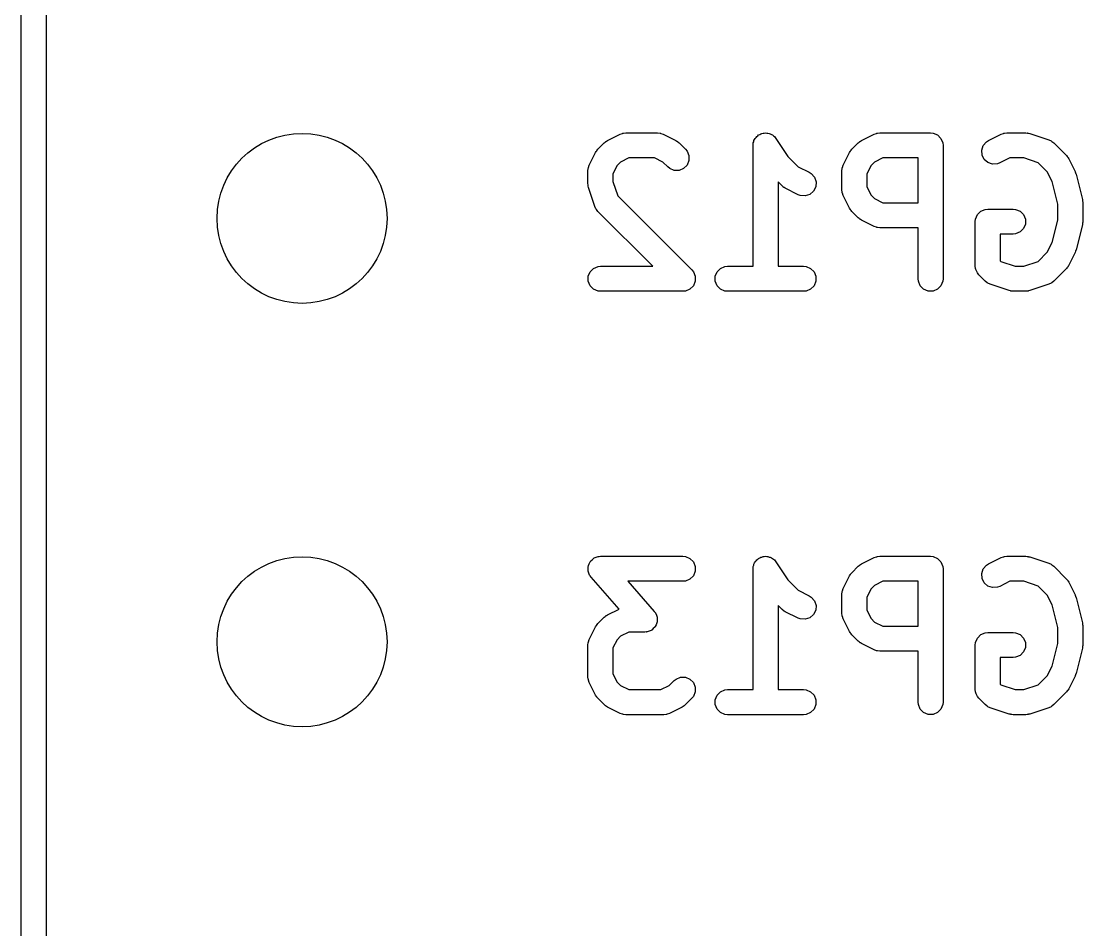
# Model space of a CAD drawing. Extents: x 101 to 222, y -128 to -44.
# Drawn here: x 198.82 to 205.19, y -94.06 to -88.61 of the extents above; entities that cross this region are included whole.
import ezdxf

# ---------------------------------------------------------------- set-up
doc = ezdxf.new("R2010")
doc.units = 0
doc.layers.add('BLACK', color=7, linetype='CONTINUOUS')

msp = doc.modelspace()

# ---------------------------------------------------------------- linework, layer by layer
at = {"layer": 'BLACK', "linetype": 'CONTINUOUS'}
for p, q in [((198.81625, -101.32375), (198.81625, -50.32375)), ((198.96625, -50.39875), (198.96625, -101.24875)), ((202.334375, -89.327058), (202.410566, -89.288963)), ((202.410566, -89.288963), (202.424298, -89.283708)), ((202.424298, -89.283708), (202.426985, -89.283517)), ((202.426985, -89.283517), (202.429475, -89.282486)), ((202.429475, -89.282486), (202.444107, -89.281045)), ((202.444107, -89.281045), (202.634583, -89.281045)), ((202.634583, -89.281045), (202.649215, -89.282486)), ((202.649215, -89.282486), (202.651704, -89.283517)), ((202.651704, -89.283517), (202.654392, -89.283708)), ((202.654392, -89.283708), (202.668124, -89.288963)), ((202.668124, -89.288963), (202.744314, -89.327058)), ((203.229224, -89.302957), (203.235338, -89.29888)), ((203.235338, -89.29888), (203.240534, -89.293685)), ((203.240534, -89.293685), (203.247394, -89.290843)), ((203.247394, -89.290843), (203.253573, -89.286724)), ((203.253573, -89.286724), (203.260781, -89.285297)), ((203.260781, -89.285297), (203.26757, -89.282486)), ((203.26757, -89.282486), (203.274996, -89.282486)), ((203.274996, -89.282486), (203.28228, -89.281045)), ((203.28228, -89.281045), (203.289485, -89.282486)), ((203.289485, -89.282486), (203.296834, -89.282486)), ((203.296834, -89.282486), (203.303694, -89.285327)), ((203.303694, -89.285327), (203.310975, -89.286784)), ((203.310975, -89.286784), (203.31708, -89.290872)), ((203.31708, -89.290872), (203.32387, -89.293685)), ((203.32387, -89.293685), (203.32912, -89.298935)), ((203.32912, -89.298935), (203.33529, -89.303067)), ((203.858185, -89.327058), (203.934375, -89.288963)), ((203.934375, -89.288963), (203.948107, -89.283708)), ((203.948107, -89.283708), (203.950794, -89.283517)), ((203.950794, -89.283517), (203.953284, -89.282486)), ((203.953284, -89.282486), (203.967916, -89.281045)), ((203.967916, -89.281045), (204.272678, -89.281045)), ((204.272678, -89.281045), (204.28731, -89.282486)), ((204.28731, -89.282486), (204.314346, -89.293685)), ((204.314346, -89.293685), (204.335038, -89.314377)), ((204.62009, -89.327058), (204.69628, -89.288963)), ((204.69628, -89.288963), (204.710012, -89.283708)), ((204.710012, -89.283708), (204.712699, -89.283517)), ((204.712699, -89.283517), (204.715189, -89.282486)), ((204.715189, -89.282486), (204.729821, -89.281045)), ((204.729821, -89.281045), (204.844107, -89.281045)), ((204.844107, -89.281045), (204.851512, -89.281774)), ((204.851512, -89.281774), (204.853487, -89.281634)), ((204.853487, -89.281634), (204.856084, -89.282224)), ((204.856084, -89.282224), (204.858739, -89.282486)), ((204.858739, -89.282486), (204.86057, -89.283244)), ((204.86057, -89.283244), (204.867824, -89.284894)), ((204.867824, -89.284894), (204.98211, -89.322989)), ((202.276788, -89.379202), (202.314883, -89.341107)), ((202.314883, -89.341107), (202.320632, -89.336388)), ((202.320632, -89.336388), (202.321932, -89.33489)), ((202.321932, -89.33489), (202.324191, -89.333468)), ((202.324191, -89.333468), (202.326248, -89.33178)), ((202.326248, -89.33178), (202.328075, -89.331022)), ((202.328075, -89.331022), (202.334375, -89.327058)), ((202.744314, -89.327058), (202.75061, -89.331021)), ((202.75061, -89.331021), (202.75244, -89.331779)), ((202.75244, -89.331779), (202.754498, -89.333468)), ((202.754498, -89.333468), (202.756757, -89.33489)), ((202.756757, -89.33489), (202.758056, -89.336388)), ((202.758056, -89.336388), (202.763805, -89.341106)), ((202.763805, -89.341106), (202.801901, -89.379201)), ((203.207202, -89.355967), (203.207217, -89.355891)), ((203.207207, -89.355992), (203.207202, -89.355967)), ((203.207202, -89.356045), (203.207207, -89.355992)), ((203.207202, -90.081045), (203.207202, -89.356045)), ((203.207217, -89.355891), (203.208643, -89.341413)), ((203.208643, -89.341413), (203.211484, -89.334552)), ((203.211484, -89.334552), (203.212941, -89.327272)), ((203.212941, -89.327272), (203.217029, -89.321166)), ((203.217029, -89.321166), (203.219842, -89.314377)), ((203.219842, -89.314377), (203.225092, -89.309126)), ((203.225092, -89.309126), (203.229224, -89.302957)), ((203.33529, -89.303067), (203.34451, -89.314325)), ((203.34451, -89.314325), (203.344562, -89.314377)), ((203.344562, -89.314377), (203.344571, -89.314399)), ((203.344571, -89.314399), (203.344606, -89.314442)), ((203.344606, -89.314442), (203.416678, -89.42255)), ((203.800598, -89.379202), (203.838693, -89.341107)), ((203.838693, -89.341107), (203.844442, -89.336388)), ((203.844442, -89.336388), (203.845742, -89.33489)), ((203.845742, -89.33489), (203.848001, -89.333468)), ((203.848001, -89.333468), (203.850058, -89.33178)), ((203.850058, -89.33178), (203.851885, -89.331022)), ((203.851885, -89.331022), (203.858185, -89.327058)), ((204.335038, -89.314377), (204.346237, -89.341413)), ((204.346237, -89.341413), (204.347678, -89.356045)), ((204.347678, -89.356045), (204.347678, -90.156045)), ((204.57922, -89.384759), (204.588474, -89.356998)), ((204.588474, -89.356998), (204.607647, -89.33489)), ((204.607647, -89.33489), (204.62009, -89.327058)), ((204.98211, -89.322989), (204.995535, -89.328983)), ((204.995535, -89.328983), (204.99757, -89.330748)), ((204.99757, -89.330748), (205.000061, -89.33178)), ((205.000061, -89.33178), (205.011426, -89.341107)), ((205.011426, -89.341107), (205.087616, -89.417297)), ((202.224644, -89.474885), (202.262739, -89.398694)), ((202.262739, -89.398694), (202.266703, -89.392394)), ((202.266703, -89.392394), (202.267461, -89.390567)), ((202.267461, -89.390567), (202.269149, -89.38851)), ((202.269149, -89.38851), (202.270571, -89.386251)), ((202.270571, -89.386251), (202.272069, -89.384951)), ((202.272069, -89.384951), (202.276788, -89.379202)), ((202.801901, -89.379201), (202.811229, -89.390566)), ((202.811229, -89.390566), (202.822428, -89.417602)), ((202.822428, -89.417602), (202.822428, -89.446865)), ((203.416678, -89.42255), (203.47901, -89.484881)), ((203.748453, -89.474885), (203.786549, -89.398694)), ((203.786549, -89.398694), (203.790512, -89.392397)), ((203.790512, -89.392397), (203.791271, -89.390567)), ((203.791271, -89.390567), (203.792962, -89.388505)), ((203.792962, -89.388505), (203.794382, -89.386251)), ((203.794382, -89.386251), (203.795877, -89.384954)), ((203.795877, -89.384954), (203.800598, -89.379202)), ((204.581294, -89.413949), (204.57922, -89.384759)), ((204.594381, -89.440124), (204.581294, -89.413949)), ((205.087616, -89.417297), (205.092336, -89.423047)), ((205.092336, -89.423047), (205.093833, -89.424346)), ((205.093833, -89.424346), (205.095252, -89.4266)), ((205.095252, -89.4266), (205.096944, -89.428662)), ((202.218167, -89.493794), (202.219198, -89.491304)), ((202.219198, -89.491304), (202.219389, -89.488617)), ((202.219389, -89.488617), (202.224644, -89.474885)), ((202.39146, -89.476661), (202.366726, -89.52613)), ((202.412342, -89.455779), (202.39146, -89.476661)), ((202.461812, -89.431045), (202.412342, -89.455779)), ((202.616878, -89.431045), (202.461812, -89.431045)), ((202.666346, -89.455779), (202.616878, -89.431045)), ((202.695837, -89.485269), (202.666346, -89.455779)), ((202.707202, -89.494596), (202.695837, -89.485269)), ((202.81123, -89.473902), (202.790537, -89.494595)), ((202.822428, -89.446865), (202.81123, -89.473902)), ((203.47901, -89.484881), (203.544315, -89.517534)), ((203.741976, -89.493794), (203.743006, -89.491305)), ((203.743006, -89.491305), (203.743198, -89.488616)), ((203.743198, -89.488616), (203.748453, -89.474885)), ((203.91527, -89.476661), (203.890535, -89.526131)), ((203.936153, -89.455779), (203.91527, -89.476661)), ((203.985621, -89.431045), (203.936153, -89.455779)), ((204.197678, -89.431045), (203.985621, -89.431045)), ((204.197678, -89.700092), (204.197678, -89.431045)), ((204.616489, -89.459297), (204.594381, -89.440124)), ((204.64425, -89.468551), (204.616489, -89.459297)), ((204.67344, -89.466477), (204.64425, -89.468551)), ((204.687172, -89.461222), (204.67344, -89.466477)), ((204.747526, -89.431045), (204.687172, -89.461222)), ((204.831937, -89.431045), (204.747526, -89.431045)), ((204.917879, -89.459692), (204.831937, -89.431045)), ((204.972943, -89.514756), (204.917879, -89.459692)), ((205.096944, -89.428662), (205.097702, -89.430494)), ((205.097702, -89.430494), (205.101665, -89.436789)), ((205.101665, -89.436789), (205.13976, -89.51298)), ((202.216726, -89.508426), (202.218167, -89.493794)), ((202.216726, -89.584616), (202.216726, -89.508426)), ((202.366726, -89.52613), (202.366726, -89.572446)), ((202.734238, -89.505794), (202.707202, -89.494596)), ((202.763501, -89.505794), (202.734238, -89.505794)), ((202.790537, -89.494595), (202.763501, -89.505794)), ((203.544315, -89.517534), (203.556758, -89.525366)), ((203.556758, -89.525366), (203.575931, -89.547474)), ((203.575931, -89.547474), (203.585185, -89.575235)), ((203.740535, -89.508426), (203.741976, -89.493794)), ((203.740535, -89.622711), (203.740535, -89.508426)), ((203.890535, -89.526131), (203.890535, -89.605005)), ((205.001913, -89.572695), (204.972943, -89.514756)), ((205.13976, -89.51298), (205.140169, -89.514049)), ((205.140169, -89.514049), (205.140492, -89.514485)), ((205.140492, -89.514485), (205.14269, -89.520636)), ((205.14269, -89.520636), (205.145015, -89.526712)), ((205.145015, -89.526712), (205.145053, -89.52725)), ((205.145053, -89.52725), (205.145439, -89.52833)), ((205.145439, -89.52833), (205.183535, -89.680712)), ((202.217455, -89.592021), (202.216726, -89.584616)), ((202.217315, -89.593996), (202.217455, -89.592021)), ((202.217905, -89.596593), (202.217315, -89.593996)), ((202.218167, -89.599248), (202.217905, -89.596593)), ((202.218925, -89.601079), (202.218167, -89.599248)), ((202.220575, -89.608333), (202.218925, -89.601079)), ((202.25867, -89.722619), (202.220575, -89.608333)), ((202.366726, -89.572446), (202.395373, -89.658388)), ((203.38155, -89.599554), (203.357202, -89.575205)), ((203.357202, -89.575205), (203.357202, -90.081045)), ((203.387299, -89.604272), (203.38155, -89.599554)), ((203.388599, -89.605771), (203.387299, -89.604272)), ((203.390858, -89.607192), (203.388599, -89.605771)), ((203.392915, -89.608881), (203.390858, -89.607192)), ((203.394742, -89.609638), (203.392915, -89.608881)), ((203.401042, -89.613603), (203.394742, -89.609638)), ((203.477233, -89.651698), (203.401042, -89.613603)), ((203.583111, -89.604425), (203.570024, -89.6306)), ((203.585185, -89.575235), (203.583111, -89.604425)), ((203.890535, -89.605005), (203.91527, -89.654475)), ((205.035774, -89.708137), (205.001913, -89.572695)), ((202.395373, -89.658388), (202.839997, -90.103012)), ((203.490965, -89.656953), (203.477233, -89.651698)), ((203.520155, -89.659027), (203.490965, -89.656953)), ((203.547916, -89.649773), (203.520155, -89.659027)), ((203.570024, -89.6306), (203.547916, -89.649773)), ((203.741976, -89.637343), (203.740535, -89.622711)), ((203.743006, -89.639831), (203.741976, -89.637343)), ((203.743198, -89.642521), (203.743006, -89.639831)), ((203.748453, -89.656252), (203.743198, -89.642521)), ((203.786549, -89.732443), (203.748453, -89.656252)), ((203.91527, -89.654475), (203.936153, -89.675358)), ((203.936153, -89.675358), (203.985621, -89.700092)), ((205.183535, -89.680712), (205.18391, -89.683248)), ((202.264664, -89.736044), (202.25867, -89.722619)), ((202.266429, -89.738079), (202.264664, -89.736044)), ((202.267461, -89.74057), (202.266429, -89.738079)), ((202.276788, -89.751935), (202.267461, -89.74057)), ((203.790512, -89.738739), (203.786549, -89.732443)), ((203.791271, -89.74057), (203.790512, -89.738739)), ((203.792962, -89.742631), (203.791271, -89.74057)), ((203.794382, -89.744886), (203.792962, -89.742631)), ((203.795877, -89.746182), (203.794382, -89.744886)), ((203.800598, -89.751935), (203.795877, -89.746182)), ((203.985621, -89.700092), (204.197678, -89.700092)), ((204.573867, -89.750828), (204.600903, -89.739629)), ((204.600903, -89.739629), (204.615535, -89.738188)), ((204.615535, -89.738188), (204.767916, -89.738188)), ((204.767916, -89.738188), (204.782548, -89.739629)), ((204.782548, -89.739629), (204.809584, -89.750828)), ((205.035774, -89.803952), (205.035774, -89.708137)), ((205.18391, -89.683248), (205.184333, -89.68427)), ((205.184333, -89.68427), (205.184875, -89.689782)), ((205.184875, -89.689782), (205.185685, -89.695256)), ((205.185685, -89.695256), (205.185522, -89.696348)), ((205.185522, -89.696348), (205.185774, -89.698902)), ((205.185774, -89.698902), (205.185774, -89.813188)), ((202.605898, -90.081045), (202.276788, -89.751935)), ((203.838693, -89.79003), (203.800598, -89.751935)), ((203.844442, -89.794748), (203.838693, -89.79003)), ((203.845742, -89.796247), (203.844442, -89.794748)), ((203.848001, -89.797668), (203.845742, -89.796247)), ((203.850058, -89.799357), (203.848001, -89.797668)), ((203.851885, -89.800114), (203.850058, -89.799357)), ((203.858185, -89.804079), (203.851885, -89.800114)), ((203.934375, -89.842174), (203.858185, -89.804079)), ((204.540535, -89.813188), (204.541976, -89.798556)), ((204.541976, -89.798556), (204.553175, -89.77152)), ((204.553175, -89.77152), (204.573867, -89.750828)), ((204.809584, -89.750828), (204.830276, -89.77152)), ((204.830276, -89.77152), (204.841475, -89.798556)), ((204.841475, -89.798556), (204.841475, -89.82782)), ((205.001913, -89.939393), (205.035774, -89.803952)), ((203.948107, -89.847429), (203.934375, -89.842174)), ((203.950794, -89.847619), (203.948107, -89.847429)), ((203.953284, -89.848651), (203.950794, -89.847619)), ((203.967916, -89.850092), (203.953284, -89.848651)), ((204.197678, -89.850092), (203.967916, -89.850092)), ((204.197678, -90.156045), (204.197678, -89.850092)), ((204.540535, -90.079854), (204.540535, -89.813188)), ((204.830276, -89.854856), (204.809584, -89.875548)), ((204.841475, -89.82782), (204.830276, -89.854856)), ((205.183535, -89.831378), (205.145439, -89.98376)), ((205.18391, -89.828841), (205.183535, -89.831378)), ((205.184333, -89.82782), (205.18391, -89.828841)), ((205.184875, -89.822307), (205.184333, -89.82782)), ((205.185685, -89.816834), (205.184875, -89.822307)), ((205.185774, -89.813188), (205.185522, -89.815741)), ((205.185522, -89.815741), (205.185685, -89.816834)), ((204.767916, -89.888188), (204.690535, -89.888188)), ((204.690535, -89.888188), (204.690535, -90.048788)), ((204.782548, -89.886747), (204.767916, -89.888188)), ((204.809584, -89.875548), (204.782548, -89.886747)), ((204.917878, -90.052398), (204.972943, -89.997332)), ((204.972943, -89.997332), (205.001913, -89.939393)), ((205.13976, -89.99911), (205.101665, -90.0753)), ((205.140169, -89.99804), (205.13976, -89.99911)), ((205.140492, -89.997605), (205.140169, -89.99804)), ((205.14269, -89.991453), (205.140492, -89.997605)), ((205.145015, -89.985378), (205.14269, -89.991453)), ((205.145053, -89.984839), (205.145015, -89.985378)), ((205.145439, -89.98376), (205.145053, -89.984839)), ((204.690535, -90.048788), (204.694145, -90.052398)), ((204.694145, -90.052398), (204.780086, -90.081045)), ((204.831937, -90.081045), (204.917878, -90.052398)), ((202.218167, -90.141413), (202.229366, -90.114377)), ((202.229366, -90.114377), (202.250058, -90.093685)), ((202.250058, -90.093685), (202.277094, -90.082486)), ((202.277094, -90.082486), (202.291726, -90.081045)), ((202.291726, -90.081045), (202.605898, -90.081045)), ((202.839997, -90.103012), (202.849325, -90.114377)), ((202.849325, -90.114377), (202.860523, -90.141414)), ((202.980072, -90.141413), (202.991271, -90.114377)), ((202.991271, -90.114377), (203.011963, -90.093685)), ((203.011963, -90.093685), (203.038999, -90.082486)), ((203.038999, -90.082486), (203.053631, -90.081045)), ((203.053631, -90.081045), (203.207202, -90.081045)), ((203.357202, -90.081045), (203.510774, -90.081045)), ((203.510774, -90.081045), (203.525406, -90.082486)), ((203.525406, -90.082486), (203.552442, -90.093685)), ((203.552442, -90.093685), (203.573134, -90.114377)), ((203.573134, -90.114377), (203.584333, -90.141413)), ((204.541976, -90.094486), (204.540535, -90.079854)), ((204.544678, -90.101009), (204.541976, -90.094486)), ((204.553175, -90.121522), (204.544678, -90.101009)), ((204.562502, -90.132887), (204.553175, -90.121522)), ((204.780086, -90.081045), (204.831937, -90.081045)), ((205.087617, -90.094791), (205.011426, -90.170983)), ((205.092334, -90.089042), (205.087617, -90.094791)), ((205.093833, -90.087743), (205.092334, -90.089042)), ((205.095254, -90.085484), (205.093833, -90.087743)), ((205.096944, -90.083426), (205.095254, -90.085484)), ((205.097701, -90.081596), (205.096944, -90.083426)), ((205.101665, -90.0753), (205.097701, -90.081596)), ((202.218167, -90.170677), (202.218167, -90.141413)), ((202.229366, -90.197713), (202.218167, -90.170677)), ((202.860523, -90.170677), (202.849325, -90.197713)), ((202.860523, -90.141414), (202.860523, -90.170677)), ((202.980072, -90.170677), (202.980072, -90.141413)), ((202.991271, -90.197713), (202.980072, -90.170677)), ((203.584333, -90.170677), (203.573134, -90.197713)), ((203.584333, -90.141413), (203.584333, -90.170677)), ((204.199119, -90.170677), (204.197678, -90.156045)), ((204.210318, -90.197713), (204.199119, -90.170677)), ((204.346237, -90.170677), (204.335038, -90.197713)), ((204.347678, -90.156045), (204.346237, -90.170677)), ((204.600598, -90.170983), (204.562502, -90.132887)), ((204.611963, -90.180311), (204.600598, -90.170983)), ((204.614453, -90.181342), (204.611963, -90.180311)), ((204.616488, -90.183107), (204.614453, -90.181342)), ((204.629914, -90.189101), (204.616488, -90.183107)), ((204.744199, -90.227196), (204.629914, -90.189101)), ((204.98211, -90.189101), (204.867824, -90.227196)), ((204.995535, -90.183107), (204.98211, -90.189101)), ((204.99757, -90.181341), (204.995535, -90.183107)), ((205.000061, -90.18031), (204.99757, -90.181341)), ((205.011426, -90.170983), (205.000061, -90.18031)), ((202.250058, -90.218405), (202.229366, -90.197713)), ((202.277094, -90.229604), (202.250058, -90.218405)), ((202.291726, -90.231045), (202.277094, -90.229604)), ((202.786964, -90.231045), (202.291726, -90.231045)), ((202.801596, -90.229604), (202.786964, -90.231045)), ((202.828632, -90.218406), (202.801596, -90.229604)), ((202.849325, -90.197713), (202.828632, -90.218406)), ((203.011963, -90.218405), (202.991271, -90.197713)), ((203.038999, -90.229604), (203.011963, -90.218405)), ((203.053631, -90.231045), (203.038999, -90.229604)), ((203.510774, -90.231045), (203.053631, -90.231045)), ((203.525406, -90.229604), (203.510774, -90.231045)), ((203.552442, -90.218405), (203.525406, -90.229604)), ((203.573134, -90.197713), (203.552442, -90.218405)), ((204.23101, -90.218405), (204.210318, -90.197713)), ((204.258046, -90.229604), (204.23101, -90.218405)), ((204.28731, -90.229604), (204.258046, -90.229604)), ((204.314346, -90.218405), (204.28731, -90.229604)), ((204.335038, -90.197713), (204.314346, -90.218405)), ((204.751452, -90.228845), (204.744199, -90.227196)), ((204.753284, -90.229604), (204.751452, -90.228845)), ((204.755938, -90.229865), (204.753284, -90.229604)), ((204.758536, -90.230456), (204.755938, -90.229865)), ((204.76051, -90.230315), (204.758536, -90.230456)), ((204.767916, -90.231045), (204.76051, -90.230315)), ((204.844107, -90.231045), (204.767916, -90.231045)), ((204.851512, -90.230315), (204.844107, -90.231045)), ((204.853487, -90.230456), (204.851512, -90.230315)), ((204.856084, -90.229865), (204.853487, -90.230456)), ((204.858739, -90.229604), (204.856084, -90.229865)), ((204.86057, -90.228845), (204.858739, -90.229604)), ((204.867824, -90.227196), (204.86057, -90.228845)), ((202.232275, -91.850321), (202.241447, -91.842295)), ((202.241447, -91.842295), (202.250058, -91.833685)), ((202.250058, -91.833685), (202.252394, -91.832716)), ((202.252394, -91.832716), (202.254299, -91.831051)), ((202.254299, -91.831051), (202.265836, -91.827149)), ((202.265836, -91.827149), (202.277094, -91.822486)), ((202.277094, -91.822486), (202.280664, -91.822134)), ((202.280664, -91.822134), (202.28202, -91.821676)), ((202.28202, -91.821676), (202.283987, -91.821807)), ((202.283987, -91.821807), (202.291726, -91.821045)), ((202.291726, -91.821045), (202.786964, -91.821045)), ((202.786964, -91.821045), (202.801596, -91.822486)), ((202.801596, -91.822486), (202.828632, -91.833685)), ((202.828632, -91.833685), (202.849324, -91.854377)), ((203.225092, -91.849126), (203.229224, -91.842957)), ((203.229224, -91.842957), (203.235338, -91.83888)), ((203.235338, -91.83888), (203.240534, -91.833685)), ((203.240534, -91.833685), (203.247394, -91.830843)), ((203.247394, -91.830843), (203.253573, -91.826724)), ((203.253573, -91.826724), (203.260781, -91.825297)), ((203.260781, -91.825297), (203.26757, -91.822486)), ((203.26757, -91.822486), (203.274996, -91.822486)), ((203.274996, -91.822486), (203.28228, -91.821045)), ((203.28228, -91.821045), (203.289485, -91.822486)), ((203.289485, -91.822486), (203.296834, -91.822486)), ((203.296834, -91.822486), (203.303694, -91.825327)), ((203.303694, -91.825327), (203.310975, -91.826784)), ((203.310975, -91.826784), (203.31708, -91.830872)), ((203.31708, -91.830872), (203.32387, -91.833685)), ((203.32387, -91.833685), (203.32912, -91.838935)), ((203.32912, -91.838935), (203.33529, -91.843067)), ((203.33529, -91.843067), (203.34451, -91.854325)), ((203.858185, -91.867058), (203.934375, -91.828963)), ((203.934375, -91.828963), (203.948107, -91.823708)), ((203.948107, -91.823708), (203.950794, -91.823517)), ((203.950794, -91.823517), (203.953284, -91.822486)), ((203.953284, -91.822486), (203.967916, -91.821045)), ((203.967916, -91.821045), (204.272678, -91.821045)), ((204.272678, -91.821045), (204.28731, -91.822486)), ((204.28731, -91.822486), (204.314346, -91.833685)), ((204.314346, -91.833685), (204.335038, -91.854377)), ((204.62009, -91.867058), (204.69628, -91.828963)), ((204.69628, -91.828963), (204.710012, -91.823708)), ((204.710012, -91.823708), (204.712699, -91.823517)), ((204.712699, -91.823517), (204.715189, -91.822486)), ((204.715189, -91.822486), (204.729821, -91.821045)), ((204.729821, -91.821045), (204.844107, -91.821045)), ((204.844107, -91.821045), (204.851512, -91.821774)), ((204.851512, -91.821774), (204.853487, -91.821634)), ((204.853487, -91.821634), (204.856084, -91.822224)), ((204.856084, -91.822224), (204.858739, -91.822486)), ((204.858739, -91.822486), (204.86057, -91.823244)), ((204.86057, -91.823244), (204.867824, -91.824894)), ((204.867824, -91.824894), (204.98211, -91.862989)), ((202.217357, -91.905751), (202.218167, -91.893597)), ((202.218167, -91.908146), (202.217357, -91.905751)), ((202.218167, -91.881413), (202.219134, -91.879076)), ((202.218167, -91.893597), (202.218167, -91.881413)), ((202.218167, -91.910677), (202.218167, -91.908146)), ((202.22283, -91.921934), (202.218167, -91.910677)), ((202.219134, -91.879076), (202.219303, -91.876553)), ((202.219303, -91.876553), (202.224705, -91.865627)), ((202.224705, -91.865627), (202.229366, -91.854377)), ((202.229366, -91.854377), (202.231152, -91.85259)), ((202.231152, -91.85259), (202.232275, -91.850321)), ((202.849324, -91.854377), (202.860523, -91.881413)), ((202.860523, -91.910677), (202.849324, -91.937713)), ((202.860523, -91.881413), (202.860523, -91.910677)), ((203.207202, -91.895967), (203.207217, -91.895891)), ((203.207207, -91.895992), (203.207202, -91.895967)), ((203.207202, -91.896045), (203.207207, -91.895992)), ((203.207202, -92.621045), (203.207202, -91.896045)), ((203.207217, -91.895891), (203.208643, -91.881413)), ((203.208643, -91.881413), (203.211484, -91.874552)), ((203.211484, -91.874552), (203.212941, -91.867272)), ((203.212941, -91.867272), (203.217029, -91.861166)), ((203.217029, -91.861166), (203.219842, -91.854377)), ((203.219842, -91.854377), (203.225092, -91.849126)), ((203.34451, -91.854325), (203.344562, -91.854377)), ((203.344562, -91.854377), (203.344571, -91.854399)), ((203.344571, -91.854399), (203.344606, -91.854442)), ((203.344606, -91.854442), (203.416678, -91.96255)), ((203.800598, -91.919202), (203.838693, -91.881107)), ((203.838693, -91.881107), (203.844442, -91.876388)), ((203.844442, -91.876388), (203.845742, -91.87489)), ((203.845742, -91.87489), (203.848001, -91.873468)), ((203.848001, -91.873468), (203.850058, -91.87178)), ((203.850058, -91.87178), (203.851885, -91.871022)), ((203.851885, -91.871022), (203.858185, -91.867058)), ((204.335038, -91.854377), (204.346237, -91.881413)), ((204.346237, -91.881413), (204.347678, -91.896045)), ((204.347678, -91.896045), (204.347678, -92.696045)), ((204.57922, -91.924759), (204.588474, -91.896998)), ((204.588474, -91.896998), (204.607647, -91.87489)), ((204.607647, -91.87489), (204.62009, -91.867058)), ((204.98211, -91.862989), (204.995535, -91.868983)), ((204.995535, -91.868983), (204.99757, -91.870748)), ((204.99757, -91.870748), (205.000061, -91.87178)), ((205.000061, -91.87178), (205.011426, -91.881107)), ((205.011426, -91.881107), (205.087616, -91.957297)), ((202.226732, -91.933472), (202.22283, -91.921934)), ((202.228817, -91.936389), (202.226732, -91.933472)), ((202.229366, -91.937713), (202.228817, -91.936389)), ((202.230761, -91.939108), (202.229366, -91.937713)), ((202.235283, -91.945433), (202.230761, -91.939108)), ((202.403242, -92.137386), (202.235283, -91.945433)), ((202.786964, -91.971045), (202.457008, -91.971045)), ((202.457008, -91.971045), (202.614836, -92.15142)), ((202.801596, -91.969604), (202.786964, -91.971045)), ((202.828632, -91.958405), (202.801596, -91.969604)), ((202.849324, -91.937713), (202.828632, -91.958405)), ((203.416678, -91.96255), (203.47901, -92.024881)), ((203.748453, -92.014885), (203.786549, -91.938694)), ((203.786549, -91.938694), (203.790512, -91.932397)), ((203.790512, -91.932397), (203.791271, -91.930567)), ((203.791271, -91.930567), (203.792962, -91.928505)), ((203.792962, -91.928505), (203.794382, -91.926251)), ((203.794382, -91.926251), (203.795877, -91.924954)), ((203.795877, -91.924954), (203.800598, -91.919202)), ((203.985621, -91.971045), (203.936153, -91.995779)), ((204.197678, -91.971045), (203.985621, -91.971045)), ((204.197678, -92.240092), (204.197678, -91.971045)), ((204.581294, -91.953949), (204.57922, -91.924759)), ((204.594381, -91.980124), (204.581294, -91.953949)), ((204.747526, -91.971045), (204.687172, -92.001222)), ((204.831937, -91.971045), (204.747526, -91.971045)), ((204.917879, -91.999692), (204.831937, -91.971045)), ((205.087616, -91.957297), (205.092336, -91.963047)), ((205.092336, -91.963047), (205.093833, -91.964346)), ((205.093833, -91.964346), (205.095252, -91.9666)), ((205.095252, -91.9666), (205.096944, -91.968662)), ((205.096944, -91.968662), (205.097702, -91.970494)), ((205.097702, -91.970494), (205.101665, -91.976789)), ((203.47901, -92.024881), (203.544315, -92.057534)), ((203.740535, -92.048426), (203.741976, -92.033794)), ((203.741976, -92.033794), (203.743006, -92.031305)), ((203.743006, -92.031305), (203.743198, -92.028616)), ((203.743198, -92.028616), (203.748453, -92.014885)), ((203.91527, -92.016661), (203.890535, -92.066131)), ((203.936153, -91.995779), (203.91527, -92.016661)), ((204.616489, -91.999297), (204.594381, -91.980124)), ((204.64425, -92.008551), (204.616489, -91.999297)), ((204.67344, -92.006477), (204.64425, -92.008551)), ((204.687172, -92.001222), (204.67344, -92.006477)), ((204.972943, -92.054756), (204.917879, -91.999692)), ((205.101665, -91.976789), (205.13976, -92.05298)), ((203.544315, -92.057534), (203.556758, -92.065366)), ((203.556758, -92.065366), (203.575931, -92.087474)), ((203.575931, -92.087474), (203.585185, -92.115235)), ((203.740535, -92.162711), (203.740535, -92.048426)), ((203.890535, -92.066131), (203.890535, -92.145005)), ((205.001913, -92.112695), (204.972943, -92.054756)), ((205.13976, -92.05298), (205.140169, -92.054049)), ((205.140169, -92.054049), (205.140492, -92.054485)), ((205.140492, -92.054485), (205.14269, -92.060636)), ((205.14269, -92.060636), (205.145015, -92.066712)), ((205.145015, -92.066712), (205.145053, -92.06725)), ((205.145053, -92.06725), (205.145439, -92.06833)), ((205.145439, -92.06833), (205.183535, -92.220712)), ((202.334375, -92.17182), (202.403242, -92.137386)), ((202.614836, -92.15142), (202.619356, -92.157743)), ((202.619356, -92.157743), (202.620752, -92.159139)), ((202.620752, -92.159139), (202.6213, -92.160462)), ((202.6213, -92.160462), (202.623386, -92.16338)), ((202.623386, -92.16338), (202.62729, -92.174923)), ((203.38155, -92.139554), (203.357202, -92.115205)), ((203.357202, -92.115205), (203.357202, -92.621045)), ((203.387299, -92.144272), (203.38155, -92.139554)), ((203.388599, -92.145771), (203.387299, -92.144272)), ((203.390858, -92.147192), (203.388599, -92.145771)), ((203.392915, -92.148881), (203.390858, -92.147192)), ((203.394742, -92.149638), (203.392915, -92.148881)), ((203.401042, -92.153603), (203.394742, -92.149638)), ((203.477233, -92.191698), (203.401042, -92.153603)), ((203.583111, -92.144425), (203.570024, -92.1706)), ((203.585185, -92.115235), (203.583111, -92.144425)), ((203.741976, -92.177343), (203.740535, -92.162711)), ((203.890535, -92.145005), (203.91527, -92.194475)), ((205.035774, -92.248137), (205.001913, -92.112695)), ((202.270571, -92.231013), (202.272069, -92.229713)), ((202.272069, -92.229713), (202.276788, -92.223964)), ((202.276788, -92.223964), (202.314883, -92.185869)), ((202.314883, -92.185869), (202.320632, -92.18115)), ((202.320632, -92.18115), (202.321932, -92.179652)), ((202.321932, -92.179652), (202.324191, -92.17823)), ((202.324191, -92.17823), (202.326248, -92.176542)), ((202.326248, -92.176542), (202.328075, -92.175784)), ((202.328075, -92.175784), (202.334375, -92.17182)), ((202.630815, -92.2203), (202.62541, -92.231227)), ((202.62729, -92.174923), (202.631951, -92.186175)), ((202.630983, -92.217775), (202.630815, -92.2203)), ((202.631951, -92.215439), (202.630983, -92.217775)), ((202.631951, -92.186175), (202.631951, -92.188703)), ((202.631951, -92.188703), (202.632762, -92.191101)), ((202.632762, -92.191101), (202.631951, -92.203263)), ((202.631951, -92.203263), (202.631951, -92.215439)), ((203.490965, -92.196953), (203.477233, -92.191698)), ((203.520155, -92.199027), (203.490965, -92.196953)), ((203.547916, -92.189773), (203.520155, -92.199027)), ((203.570024, -92.1706), (203.547916, -92.189773)), ((203.743006, -92.179831), (203.741976, -92.177343)), ((203.743198, -92.182521), (203.743006, -92.179831)), ((203.748453, -92.196252), (203.743198, -92.182521)), ((203.786549, -92.272443), (203.748453, -92.196252)), ((203.91527, -92.194475), (203.936153, -92.215358)), ((203.936153, -92.215358), (203.985621, -92.240092)), ((205.183535, -92.220712), (205.18391, -92.223248)), ((205.18391, -92.223248), (205.184333, -92.22427)), ((205.184333, -92.22427), (205.184875, -92.229782)), ((205.184875, -92.229782), (205.185685, -92.235256)), ((202.224644, -92.319647), (202.262739, -92.243456)), ((202.262739, -92.243456), (202.266703, -92.237156)), ((202.266703, -92.237156), (202.267461, -92.235329)), ((202.267461, -92.235329), (202.269149, -92.233272)), ((202.269149, -92.233272), (202.270571, -92.231013)), ((202.461812, -92.275807), (202.412342, -92.300541)), ((202.558392, -92.275807), (202.461812, -92.275807)), ((202.566124, -92.275045), (202.558392, -92.275807)), ((202.568098, -92.275177), (202.566124, -92.275045)), ((202.569457, -92.274717), (202.568098, -92.275177)), ((202.573024, -92.274366), (202.569457, -92.274717)), ((202.584275, -92.269705), (202.573024, -92.274366)), ((202.595819, -92.265801), (202.584275, -92.269705)), ((202.597723, -92.264135), (202.595819, -92.265801)), ((202.60006, -92.263167), (202.597723, -92.264135)), ((202.60867, -92.254556), (202.60006, -92.263167)), ((202.617843, -92.246531), (202.60867, -92.254556)), ((202.618965, -92.244261), (202.617843, -92.246531)), ((202.620752, -92.242475), (202.618965, -92.244261)), ((202.62541, -92.231227), (202.620752, -92.242475)), ((203.790512, -92.278739), (203.786549, -92.272443)), ((203.791271, -92.28057), (203.790512, -92.278739)), ((203.792962, -92.282631), (203.791271, -92.28057)), ((203.794382, -92.284886), (203.792962, -92.282631)), ((203.795877, -92.286182), (203.794382, -92.284886)), ((203.800598, -92.291935), (203.795877, -92.286182)), ((203.838693, -92.33003), (203.800598, -92.291935)), ((203.985621, -92.240092), (204.197678, -92.240092)), ((204.553175, -92.31152), (204.573867, -92.290828)), ((204.573867, -92.290828), (204.600903, -92.279629)), ((204.600903, -92.279629), (204.615535, -92.278188)), ((204.615535, -92.278188), (204.767916, -92.278188)), ((204.767916, -92.278188), (204.782548, -92.279629)), ((204.782548, -92.279629), (204.809584, -92.290828)), ((204.809584, -92.290828), (204.830276, -92.31152)), ((205.035774, -92.343952), (205.035774, -92.248137)), ((205.185685, -92.235256), (205.185522, -92.236348)), ((205.185522, -92.236348), (205.185774, -92.238902)), ((205.185774, -92.238902), (205.185774, -92.353188)), ((202.216726, -92.353188), (202.218167, -92.338556)), ((202.216726, -92.543664), (202.216726, -92.353188)), ((202.218167, -92.338556), (202.219198, -92.336066)), ((202.219198, -92.336066), (202.219389, -92.333379)), ((202.219389, -92.333379), (202.224644, -92.319647)), ((202.39146, -92.321423), (202.366726, -92.370892)), ((202.412342, -92.300541), (202.39146, -92.321423)), ((203.844442, -92.334748), (203.838693, -92.33003)), ((203.845742, -92.336247), (203.844442, -92.334748)), ((203.848001, -92.337668), (203.845742, -92.336247)), ((203.850058, -92.339357), (203.848001, -92.337668)), ((203.851885, -92.340114), (203.850058, -92.339357)), ((203.858185, -92.344079), (203.851885, -92.340114)), ((203.934375, -92.382174), (203.858185, -92.344079)), ((204.540535, -92.353188), (204.541976, -92.338556)), ((204.540535, -92.619854), (204.540535, -92.353188)), ((204.541976, -92.338556), (204.553175, -92.31152)), ((204.830276, -92.31152), (204.841475, -92.338556)), ((204.841475, -92.338556), (204.841475, -92.36782)), ((205.001913, -92.479393), (205.035774, -92.343952)), ((205.185685, -92.356834), (205.184875, -92.362307)), ((205.185774, -92.353188), (205.185522, -92.355741)), ((205.185522, -92.355741), (205.185685, -92.356834)), ((202.366726, -92.370892), (202.366726, -92.525959)), ((203.948107, -92.387429), (203.934375, -92.382174)), ((203.950794, -92.387619), (203.948107, -92.387429)), ((203.953284, -92.388651), (203.950794, -92.387619)), ((203.967916, -92.390092), (203.953284, -92.388651)), ((204.197678, -92.390092), (203.967916, -92.390092)), ((204.197678, -92.696045), (204.197678, -92.390092)), ((204.809584, -92.415548), (204.782548, -92.426747)), ((204.830276, -92.394856), (204.809584, -92.415548)), ((204.841475, -92.36782), (204.830276, -92.394856)), ((205.183535, -92.371378), (205.145439, -92.52376)), ((205.18391, -92.368841), (205.183535, -92.371378)), ((205.184333, -92.36782), (205.18391, -92.368841)), ((205.184875, -92.362307), (205.184333, -92.36782)), ((204.767916, -92.428188), (204.690535, -92.428188)), ((204.690535, -92.428188), (204.690535, -92.588788)), ((204.782548, -92.426747), (204.767916, -92.428188)), ((204.972943, -92.537332), (205.001913, -92.479393)), ((202.218167, -92.558296), (202.216726, -92.543664)), ((202.366726, -92.525959), (202.39146, -92.575427)), ((202.745295, -92.557494), (202.772331, -92.546295)), ((202.772331, -92.546295), (202.801594, -92.546295)), ((202.801594, -92.546295), (202.828631, -92.557493)), ((204.917878, -92.592398), (204.972943, -92.537332)), ((205.13976, -92.53911), (205.101665, -92.6153)), ((205.140169, -92.53804), (205.13976, -92.53911)), ((205.140492, -92.537605), (205.140169, -92.53804)), ((205.14269, -92.531453), (205.140492, -92.537605)), ((205.145015, -92.525378), (205.14269, -92.531453)), ((205.145053, -92.524839), (205.145015, -92.525378)), ((205.145439, -92.52376), (205.145053, -92.524839)), ((202.219198, -92.560785), (202.218167, -92.558296)), ((202.219389, -92.563473), (202.219198, -92.560785)), ((202.224644, -92.577205), (202.219389, -92.563473)), ((202.262739, -92.653395), (202.224644, -92.577205)), ((202.39146, -92.575427), (202.412343, -92.596311)), ((202.412343, -92.596311), (202.461812, -92.621045)), ((202.654973, -92.621045), (202.704441, -92.596311)), ((202.704441, -92.596311), (202.73393, -92.566822)), ((202.73393, -92.566822), (202.745295, -92.557494)), ((202.828631, -92.557493), (202.849324, -92.578186)), ((202.849324, -92.578186), (202.860523, -92.605222)), ((202.860523, -92.605222), (202.860523, -92.634485)), ((204.690535, -92.588788), (204.694145, -92.592398)), ((204.694145, -92.592398), (204.780086, -92.621045)), ((204.831937, -92.621045), (204.917878, -92.592398)), ((202.266702, -92.659691), (202.262739, -92.653395)), ((202.26746, -92.661521), (202.266702, -92.659691)), ((202.269149, -92.663579), (202.26746, -92.661521)), ((202.270571, -92.665838), (202.269149, -92.663579)), ((202.272069, -92.667137), (202.270571, -92.665838)), ((202.276787, -92.672886), (202.272069, -92.667137)), ((202.314882, -92.710982), (202.276787, -92.672886)), ((202.461812, -92.621045), (202.654973, -92.621045)), ((202.839998, -92.672886), (202.801903, -92.710982)), ((202.849325, -92.661521), (202.839998, -92.672886)), ((202.860523, -92.634485), (202.849325, -92.661521)), ((202.980072, -92.681413), (202.991271, -92.654377)), ((202.991271, -92.654377), (203.011963, -92.633685)), ((203.011963, -92.633685), (203.038999, -92.622486)), ((203.038999, -92.622486), (203.053631, -92.621045)), ((203.053631, -92.621045), (203.207202, -92.621045)), ((203.357202, -92.621045), (203.510774, -92.621045)), ((203.510774, -92.621045), (203.525406, -92.622486)), ((203.525406, -92.622486), (203.552442, -92.633685)), ((203.552442, -92.633685), (203.573134, -92.654377)), ((203.573134, -92.654377), (203.584333, -92.681413)), ((204.541976, -92.634486), (204.540535, -92.619854)), ((204.547125, -92.646916), (204.541976, -92.634486)), ((204.553175, -92.661522), (204.547125, -92.646916)), ((204.562502, -92.672887), (204.553175, -92.661522)), ((204.600598, -92.710983), (204.562502, -92.672887)), ((204.780086, -92.621045), (204.831937, -92.621045)), ((205.087617, -92.634791), (205.011426, -92.710983)), ((205.092334, -92.629042), (205.087617, -92.634791)), ((205.093833, -92.627743), (205.092334, -92.629042)), ((205.095254, -92.625484), (205.093833, -92.627743)), ((205.096944, -92.623426), (205.095254, -92.625484)), ((205.097701, -92.621596), (205.096944, -92.623426)), ((205.101665, -92.6153), (205.097701, -92.621596)), ((202.320633, -92.715702), (202.314882, -92.710982)), ((202.321932, -92.7172), (202.320633, -92.715702)), ((202.324187, -92.718619), (202.321932, -92.7172)), ((202.326247, -92.72031), (202.324187, -92.718619)), ((202.328077, -92.721068), (202.326247, -92.72031)), ((202.334375, -92.725032), (202.328077, -92.721068)), ((202.410566, -92.763127), (202.334375, -92.725032)), ((202.78241, -92.725032), (202.706219, -92.763127)), ((202.788709, -92.721067), (202.78241, -92.725032)), ((202.790537, -92.72031), (202.788709, -92.721067)), ((202.792593, -92.718622), (202.790537, -92.72031)), ((202.794853, -92.7172), (202.792593, -92.718622)), ((202.796153, -92.7157), (202.794853, -92.7172)), ((202.801903, -92.710982), (202.796153, -92.7157)), ((202.980072, -92.710677), (202.980072, -92.681413)), ((202.991271, -92.737713), (202.980072, -92.710677)), ((203.011963, -92.758405), (202.991271, -92.737713)), ((203.573134, -92.737713), (203.552442, -92.758405)), ((203.584333, -92.710677), (203.573134, -92.737713)), ((203.584333, -92.681413), (203.584333, -92.710677)), ((204.199119, -92.710677), (204.197678, -92.696045)), ((204.210318, -92.737713), (204.199119, -92.710677)), ((204.23101, -92.758405), (204.210318, -92.737713)), ((204.335038, -92.737713), (204.314346, -92.758405)), ((204.346237, -92.710677), (204.335038, -92.737713)), ((204.347678, -92.696045), (204.346237, -92.710677)), ((204.611963, -92.720311), (204.600598, -92.710983)), ((204.614453, -92.721342), (204.611963, -92.720311)), ((204.616488, -92.723107), (204.614453, -92.721342)), ((204.629914, -92.729101), (204.616488, -92.723107)), ((204.744199, -92.767196), (204.629914, -92.729101)), ((204.98211, -92.729101), (204.867824, -92.767196)), ((204.995535, -92.723107), (204.98211, -92.729101)), ((204.99757, -92.721341), (204.995535, -92.723107)), ((205.000061, -92.72031), (204.99757, -92.721341)), ((205.011426, -92.710983), (205.000061, -92.72031)), ((202.424298, -92.768382), (202.410566, -92.763127)), ((202.426985, -92.768572), (202.424298, -92.768382)), ((202.429475, -92.769604), (202.426985, -92.768572)), ((202.444107, -92.771045), (202.429475, -92.769604)), ((202.672678, -92.771045), (202.444107, -92.771045)), ((202.68731, -92.769604), (202.672678, -92.771045)), ((202.689799, -92.768572), (202.68731, -92.769604)), ((202.692487, -92.768382), (202.689799, -92.768572)), ((202.706219, -92.763127), (202.692487, -92.768382)), ((203.038999, -92.769604), (203.011963, -92.758405)), ((203.053631, -92.771045), (203.038999, -92.769604)), ((203.510774, -92.771045), (203.053631, -92.771045)), ((203.525406, -92.769604), (203.510774, -92.771045)), ((203.552442, -92.758405), (203.525406, -92.769604)), ((204.258046, -92.769604), (204.23101, -92.758405)), ((204.28731, -92.769604), (204.258046, -92.769604)), ((204.314346, -92.758405), (204.28731, -92.769604)), ((204.751452, -92.768845), (204.744199, -92.767196)), ((204.753284, -92.769604), (204.751452, -92.768845)), ((204.755938, -92.769865), (204.753284, -92.769604)), ((204.758536, -92.770456), (204.755938, -92.769865)), ((204.76051, -92.770315), (204.758536, -92.770456)), ((204.767916, -92.771045), (204.76051, -92.770315)), ((204.844107, -92.771045), (204.767916, -92.771045)), ((204.851512, -92.770315), (204.844107, -92.771045)), ((204.853487, -92.770456), (204.851512, -92.770315)), ((204.856084, -92.769865), (204.853487, -92.770456)), ((204.858739, -92.769604), (204.856084, -92.769865)), ((204.86057, -92.768845), (204.858739, -92.769604)), ((204.867824, -92.767196), (204.86057, -92.768845))]:
    msp.add_line(p, q, dxfattribs=at)
at = {"layer": 'BLACK'}
for centre in [(200.50125, -89.79375), (200.50125, -92.33375)]:
    msp.add_circle(centre, 0.51, dxfattribs=at)

doc.saveas('drawing.dxf')
